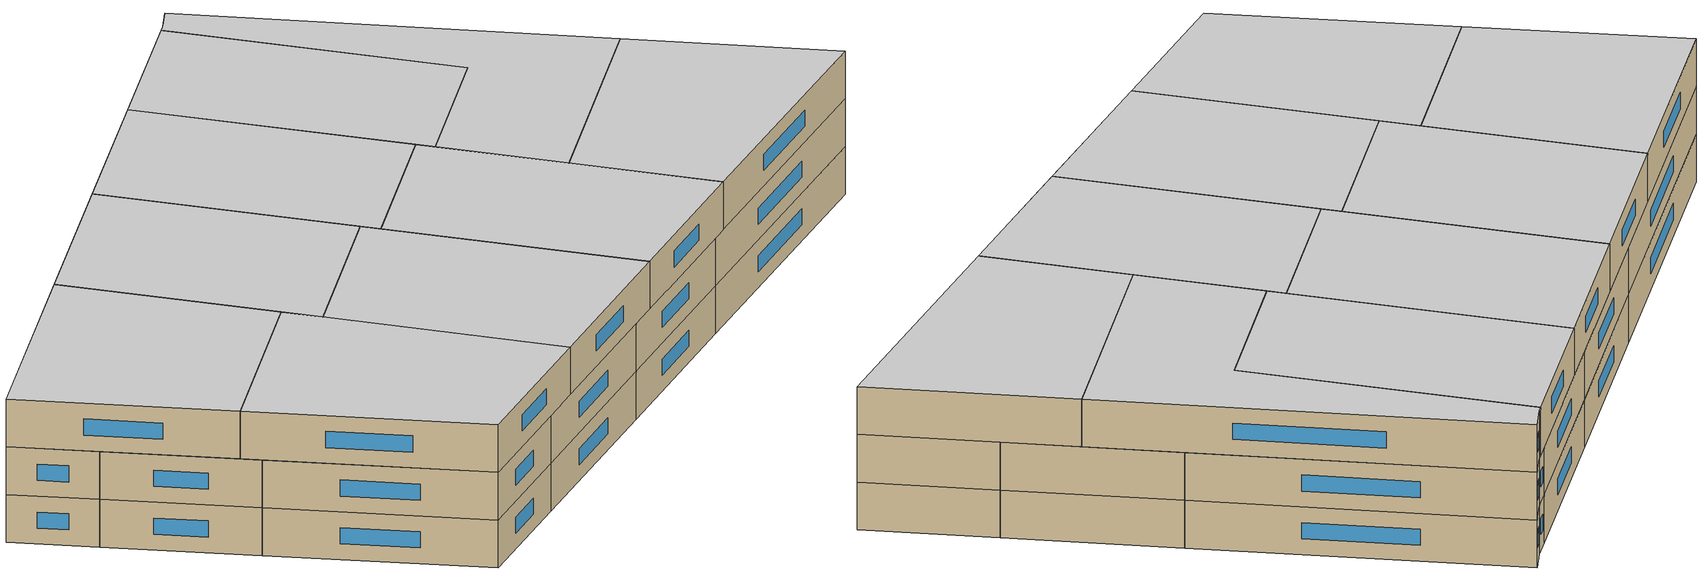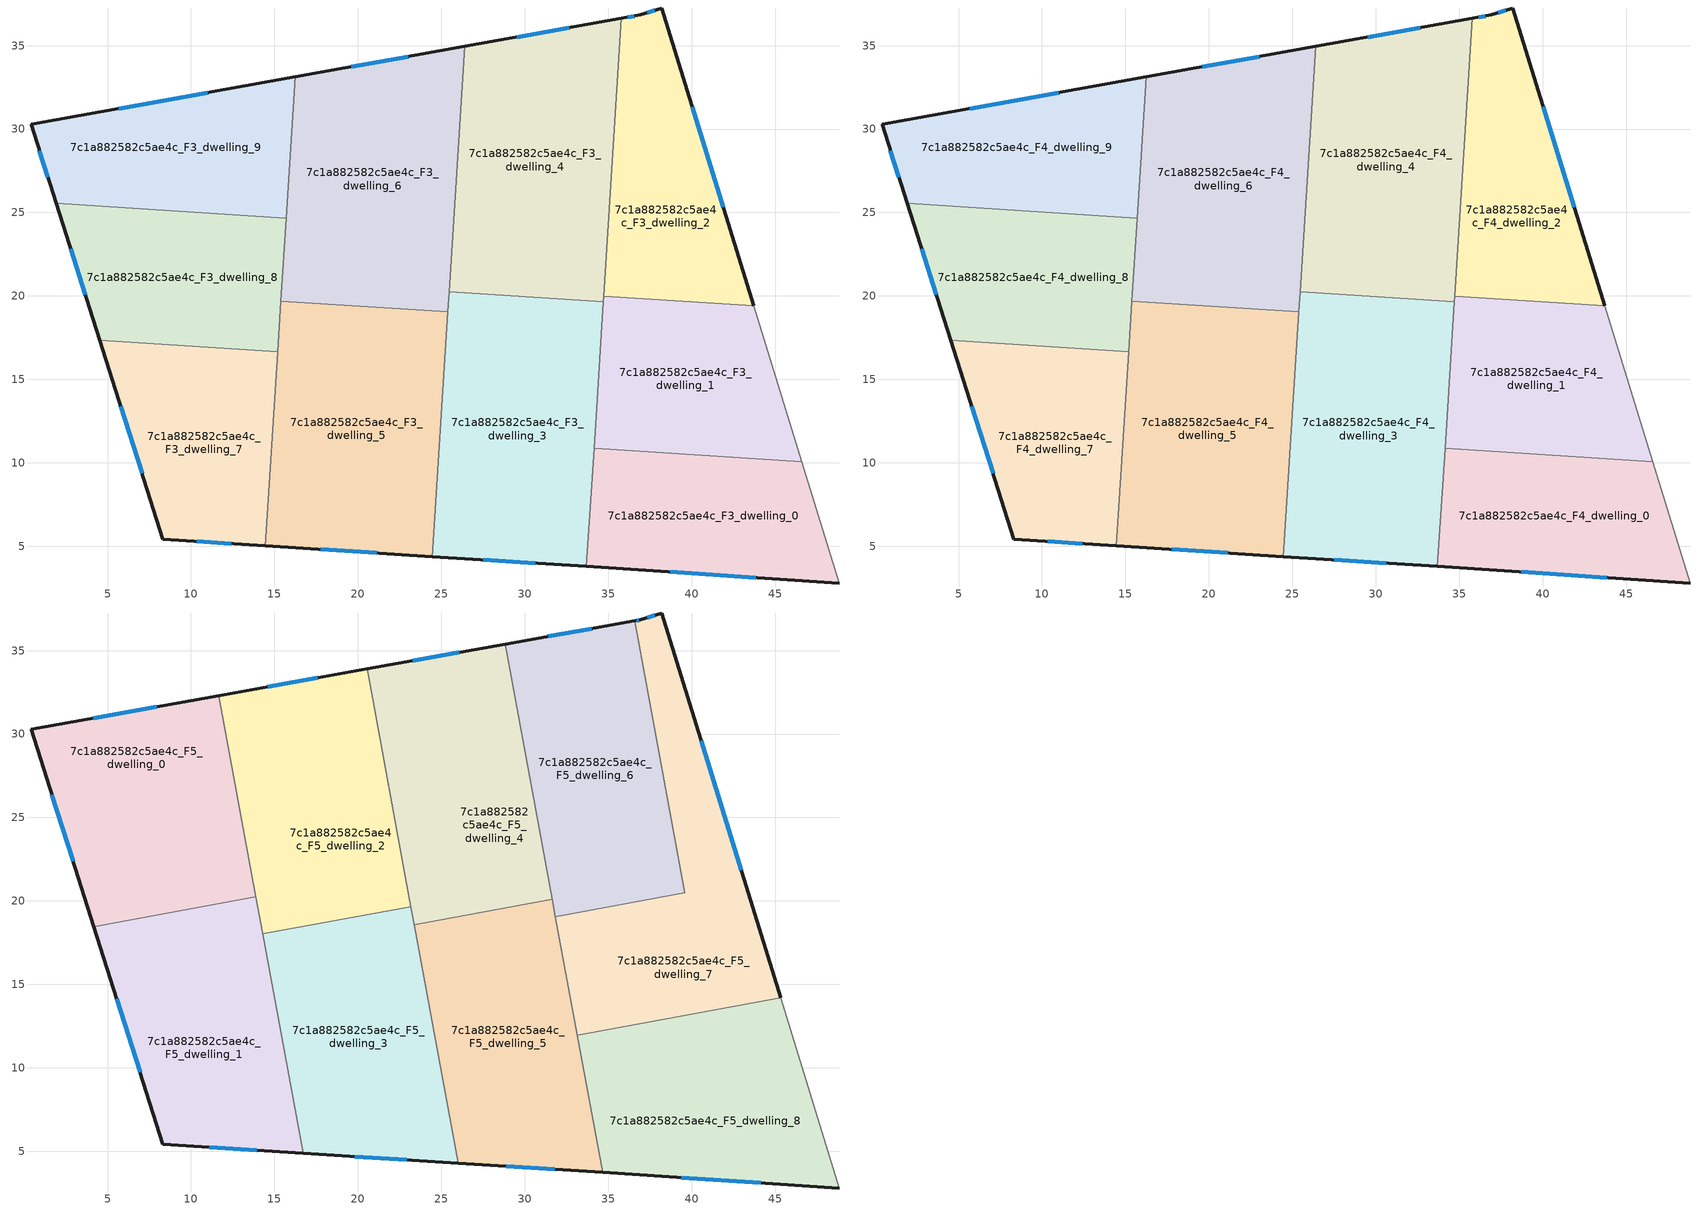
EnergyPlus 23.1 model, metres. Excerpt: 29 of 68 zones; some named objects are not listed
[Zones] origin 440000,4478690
7c1a882582c5ae4c_F3_dwelling_0
 floor to 7c1a882582c5ae4c_F2_dwelling_0 (EU_floor_Construction): 46.6,10.07 48.85,2.8 33.7,3.79 34.15,10.86 z9
 wall outside (EU_wall_Construction): 33.7,3.79 48.85,2.8 z9:12
 wall to 7c1a882582c5ae4c_F3_dwelling_1 (EU_wall_Construction): 46.6,10.07 34.15,10.86 z9:12
 wall adiabatic (EU_wall_Construction): 48.85,2.8 46.6,10.07 z9:12
 wall to 7c1a882582c5ae4c_F3_dwelling_3 (EU_wall_Construction): 34.15,10.86 33.7,3.79 z9:12
 window (EU_Window_Construction): 38.72,3.46 43.83,3.13 z9.99:11.01
7c1a882582c5ae4c_F3_dwelling_1
 floor to 7c1a882582c5ae4c_F2_dwelling_1 (EU_floor_Construction): 43.71,19.41 46.6,10.07 34.15,10.86 34.73,19.98 z9
 wall to 7c1a882582c5ae4c_F3_dwelling_2 (EU_wall_Construction): 43.71,19.41 34.73,19.98 z9:12
 wall adiabatic (EU_wall_Construction): 46.6,10.07 43.71,19.41 z9:12
 wall to 7c1a882582c5ae4c_F3_dwelling_4 (EU_wall_Construction): 34.73,19.98 34.71,19.65 z9:12
 wall to 7c1a882582c5ae4c_F3_dwelling_3 (EU_wall_Construction): 34.71,19.65 34.15,10.86 z9:12
7c1a882582c5ae4c_F3_dwelling_2
 floor to 7c1a882582c5ae4c_F2_dwelling_2 (EU_floor_Construction): 38.2,37.25 43.71,19.41 34.73,19.98 35.79,36.64 36.93,36.84 z9
 wall outside (EU_wall_Construction): 43.71,19.41 38.2,37.25 36.93,36.84 35.79,36.64 z9:12
 wall to 7c1a882582c5ae4c_F3_dwelling_4 (EU_wall_Construction): 35.79,36.64 34.73,19.98 z9:12
 window (EU_Window_Construction): 41.88,25.32 40.03,31.34 / 36.55,36.77 36.17,36.7 / 37.78,37.12 37.35,36.98 z9.99:11.01
7c1a882582c5ae4c_F3_dwelling_3
 floor to 7c1a882582c5ae4c_F2_dwelling_3 (EU_floor_Construction): 34.71,19.65 33.7,3.79 24.45,4.39 25.46,20.24 z9
 wall outside (EU_wall_Construction): 24.45,4.39 33.7,3.79 z9:12
 wall to 7c1a882582c5ae4c_F3_dwelling_4 (EU_wall_Construction): 34.71,19.65 25.46,20.24 z9:12
 wall to 7c1a882582c5ae4c_F3_dwelling_5 (EU_wall_Construction): 25.39,19.05 24.45,4.39 z9:12
 wall to 7c1a882582c5ae4c_F3_dwelling_6 (EU_wall_Construction): 25.46,20.24 25.39,19.05 z9:12
 window (EU_Window_Construction): 27.52,4.19 30.63,3.99 z9.99:11.01
7c1a882582c5ae4c_F3_dwelling_4
 floor to 7c1a882582c5ae4c_F2_dwelling_4 (EU_floor_Construction): 35.79,36.64 34.71,19.65 25.46,20.24 26.4,34.95 z9
 wall outside (EU_wall_Construction): 35.79,36.64 26.4,34.95 z9:12
 wall to 7c1a882582c5ae4c_F3_dwelling_6 (EU_wall_Construction): 26.4,34.95 25.46,20.24 z9:12
 window (EU_Window_Construction): 32.68,36.08 29.51,35.51 z9.99:11.01
7c1a882582c5ae4c_F3_dwelling_5
 floor to 7c1a882582c5ae4c_F2_dwelling_5 (EU_floor_Construction): 25.39,19.05 24.45,4.39 14.45,5.03 15.39,19.69 z9
 wall outside (EU_wall_Construction): 14.45,5.03 24.45,4.39 z9:12
 wall to 7c1a882582c5ae4c_F3_dwelling_6 (EU_wall_Construction): 25.39,19.05 15.39,19.69 z9:12
 wall to 7c1a882582c5ae4c_F3_dwelling_7 (EU_wall_Construction): 15.2,16.67 14.45,5.03 z9:12
 wall to 7c1a882582c5ae4c_F3_dwelling_8 (EU_wall_Construction): 15.39,19.69 15.2,16.67 z9:12
 window (EU_Window_Construction): 17.77,4.82 21.14,4.6 z9.99:11.01
7c1a882582c5ae4c_F3_dwelling_6
 floor to 7c1a882582c5ae4c_F2_dwelling_6 (EU_floor_Construction): 26.4,34.95 25.39,19.05 15.39,19.69 16.25,33.13 z9
 wall outside (EU_wall_Construction): 26.4,34.95 16.25,33.13 z9:12
 wall to 7c1a882582c5ae4c_F3_dwelling_9 (EU_wall_Construction): 16.25,33.13 15.71,24.67 z9:12
 wall to 7c1a882582c5ae4c_F3_dwelling_8 (EU_wall_Construction): 15.71,24.67 15.39,19.69 z9:12
 window (EU_Window_Construction): 23.03,34.35 19.61,33.73 z9.99:11.01
7c1a882582c5ae4c_F3_dwelling_7
 floor to 7c1a882582c5ae4c_F2_dwelling_7 (EU_floor_Construction): 15.2,16.67 14.45,5.03 8.32,5.42 4.53,17.35 z9
 wall outside (EU_wall_Construction): 4.53,17.35 8.32,5.42 14.45,5.03 z9:12
 wall to 7c1a882582c5ae4c_F3_dwelling_8 (EU_wall_Construction): 15.2,16.67 4.53,17.35 z9:12
 window (EU_Window_Construction): 10.35,5.29 12.42,5.16 / 5.79,13.4 7.07,9.38 z9.99:11.01
7c1a882582c5ae4c_F3_dwelling_8
 floor to 7c1a882582c5ae4c_F2_dwelling_8 (EU_floor_Construction): 15.71,24.67 15.2,16.67 4.53,17.35 1.93,25.54 z9
 wall outside (EU_wall_Construction): 1.93,25.54 4.53,17.35 z9:12
 wall to 7c1a882582c5ae4c_F3_dwelling_9 (EU_wall_Construction): 15.71,24.67 1.93,25.54 z9:12
 window (EU_Window_Construction): 2.79,22.83 3.67,20.07 z9.99:11.01
7c1a882582c5ae4c_F3_dwelling_9
 floor to 7c1a882582c5ae4c_F2_dwelling_9 (EU_floor_Construction): 16.25,33.13 15.71,24.67 1.93,25.54 0.42,30.29 z9
 wall outside (EU_wall_Construction): 16.25,33.13 0.42,30.29 1.93,25.54 z9:12
 window (EU_Window_Construction): 0.92,28.71 1.43,27.12 / 11,32.18 5.67,31.23 z9.99:11.01
7c1a882582c5ae4c_F4_dwelling_0
 floor to 7c1a882582c5ae4c_F3_dwelling_0 (EU_floor_Construction): 46.6,10.07 48.85,2.8 33.7,3.79 34.15,10.86 z12
 wall outside (EU_wall_Construction): 33.7,3.79 48.85,2.8 z12:15
 wall to 7c1a882582c5ae4c_F4_dwelling_1 (EU_wall_Construction): 46.6,10.07 34.15,10.86 z12:15
 wall adiabatic (EU_wall_Construction): 48.85,2.8 46.6,10.07 z12:15
 wall to 7c1a882582c5ae4c_F4_dwelling_3 (EU_wall_Construction): 34.15,10.86 33.7,3.79 z12:15
 window (EU_Window_Construction): 38.72,3.46 43.83,3.13 z12.99:14.01
7c1a882582c5ae4c_F4_dwelling_1
 floor to 7c1a882582c5ae4c_F3_dwelling_1 (EU_floor_Construction): 43.71,19.41 46.6,10.07 34.15,10.86 34.73,19.98 z12
 wall to 7c1a882582c5ae4c_F4_dwelling_2 (EU_wall_Construction): 43.71,19.41 34.73,19.98 z12:15
 wall adiabatic (EU_wall_Construction): 46.6,10.07 43.71,19.41 z12:15
 wall to 7c1a882582c5ae4c_F4_dwelling_4 (EU_wall_Construction): 34.73,19.98 34.71,19.65 z12:15
 wall to 7c1a882582c5ae4c_F4_dwelling_3 (EU_wall_Construction): 34.71,19.65 34.15,10.86 z12:15
 ceiling adiabatic (EU_roof_Construction): 36.3,19.88 34.73,19.98 34.71,19.59 z15
7c1a882582c5ae4c_F4_dwelling_2
 floor to 7c1a882582c5ae4c_F3_dwelling_2 (EU_floor_Construction): 38.2,37.25 43.71,19.41 34.73,19.98 35.79,36.64 36.93,36.84 z12
 wall outside (EU_wall_Construction): 43.71,19.41 38.2,37.25 36.93,36.84 35.79,36.64 z12:15
 wall to 7c1a882582c5ae4c_F4_dwelling_4 (EU_wall_Construction): 35.79,36.64 34.73,19.98 z12:15
 window (EU_Window_Construction): 41.88,25.32 40.03,31.34 / 36.55,36.77 36.17,36.7 / 37.78,37.12 37.35,36.98 z12.99:14.01
 ceiling adiabatic (EU_roof_Construction): 39.59,20.49 36.59,36.78 35.79,36.64 34.73,19.98 36.3,19.88 z15
7c1a882582c5ae4c_F4_dwelling_3
 floor to 7c1a882582c5ae4c_F3_dwelling_3 (EU_floor_Construction): 34.71,19.65 33.7,3.79 24.45,4.39 25.46,20.24 z12
 wall outside (EU_wall_Construction): 24.45,4.39 33.7,3.79 z12:15
 wall to 7c1a882582c5ae4c_F4_dwelling_4 (EU_wall_Construction): 34.71,19.65 25.46,20.24 z12:15
 wall to 7c1a882582c5ae4c_F4_dwelling_5 (EU_wall_Construction): 25.39,19.05 24.45,4.39 z12:15
 wall to 7c1a882582c5ae4c_F4_dwelling_6 (EU_wall_Construction): 25.46,20.24 25.39,19.05 z12:15
 window (EU_Window_Construction): 27.52,4.19 30.63,3.99 z12.99:14.01
 ceiling adiabatic (EU_roof_Construction): 33.7,3.79 26.02,4.29 24.85,10.62 25.46,20.24 24.45,4.39 z15
7c1a882582c5ae4c_F4_dwelling_4
 floor to 7c1a882582c5ae4c_F3_dwelling_4 (EU_floor_Construction): 35.79,36.64 34.71,19.65 25.46,20.24 26.4,34.95 z12
 wall outside (EU_wall_Construction): 35.79,36.64 26.4,34.95 z12:15
 wall to 7c1a882582c5ae4c_F4_dwelling_6 (EU_wall_Construction): 26.4,34.95 25.46,20.24 z12:15
 window (EU_Window_Construction): 32.68,36.08 29.51,35.51 z12.99:14.01
 ceiling adiabatic (EU_roof_Construction): 34.71,19.65 35.79,36.64 26.4,34.95 28.82,35.38 31.69,19.84 z15
7c1a882582c5ae4c_F4_dwelling_5
 floor to 7c1a882582c5ae4c_F3_dwelling_5 (EU_floor_Construction): 25.39,19.05 24.45,4.39 14.45,5.03 15.39,19.69 z12
 wall outside (EU_wall_Construction): 14.45,5.03 24.45,4.39 z12:15
 wall to 7c1a882582c5ae4c_F4_dwelling_6 (EU_wall_Construction): 25.39,19.05 15.39,19.69 z12:15
 wall to 7c1a882582c5ae4c_F4_dwelling_7 (EU_wall_Construction): 15.2,16.67 14.45,5.03 z12:15
 wall to 7c1a882582c5ae4c_F4_dwelling_8 (EU_wall_Construction): 15.39,19.69 15.2,16.67 z12:15
 window (EU_Window_Construction): 17.77,4.82 21.14,4.6 z12.99:14.01
 ceiling adiabatic (EU_roof_Construction): 21.3,19.31 15.39,19.69 15.29,18.21 z15
7c1a882582c5ae4c_F4_dwelling_6
 floor to 7c1a882582c5ae4c_F3_dwelling_6 (EU_floor_Construction): 26.4,34.95 25.39,19.05 15.39,19.69 16.25,33.13 z12
 wall outside (EU_wall_Construction): 26.4,34.95 16.25,33.13 z12:15
 wall to 7c1a882582c5ae4c_F4_dwelling_9 (EU_wall_Construction): 16.25,33.13 15.71,24.67 z12:15
 wall to 7c1a882582c5ae4c_F4_dwelling_8 (EU_wall_Construction): 15.71,24.67 15.39,19.69 z12:15
 window (EU_Window_Construction): 23.03,34.35 19.61,33.73 z12.99:14.01
 ceiling adiabatic (EU_roof_Construction): 23.27,19.19 20.55,33.9 23.18,19.66 21.3,19.31 15.39,19.69 z15
7c1a882582c5ae4c_F4_dwelling_7
 floor to 7c1a882582c5ae4c_F3_dwelling_7 (EU_floor_Construction): 15.2,16.67 14.45,5.03 8.32,5.42 4.53,17.35 z12
 wall outside (EU_wall_Construction): 4.53,17.35 8.32,5.42 14.45,5.03 z12:15
 wall to 7c1a882582c5ae4c_F4_dwelling_8 (EU_wall_Construction): 15.2,16.67 4.53,17.35 z12:15
 window (EU_Window_Construction): 10.35,5.29 12.42,5.16 / 5.79,13.4 7.07,9.38 z12.99:14.01
 ceiling adiabatic (EU_roof_Construction): 15.03,14.09 15.2,16.67 14.55,16.71 z15
7c1a882582c5ae4c_F4_dwelling_8
 floor to 7c1a882582c5ae4c_F3_dwelling_8 (EU_floor_Construction): 15.71,24.67 15.2,16.67 4.53,17.35 1.93,25.54 z12
 wall outside (EU_wall_Construction): 1.93,25.54 4.53,17.35 z12:15
 wall to 7c1a882582c5ae4c_F4_dwelling_9 (EU_wall_Construction): 15.71,24.67 1.93,25.54 z12:15
 window (EU_Window_Construction): 2.79,22.83 3.67,20.07 z12.99:14.01
 ceiling adiabatic (EU_roof_Construction): 15.2,16.67 15.71,24.67 1.93,25.54 4.53,17.35 4.18,18.46 13.9,20.25 14.55,16.71 z15
7c1a882582c5ae4c_F4_dwelling_9
 floor to 7c1a882582c5ae4c_F3_dwelling_9 (EU_floor_Construction): 16.25,33.13 15.71,24.67 1.93,25.54 0.42,30.29 z12
 wall outside (EU_wall_Construction): 16.25,33.13 0.42,30.29 1.93,25.54 z12:15
 window (EU_Window_Construction): 0.92,28.71 1.43,27.12 / 11,32.18 5.67,31.23 z12.99:14.01
 ceiling adiabatic (EU_roof_Construction): 15.71,24.67 16.25,33.13 11.67,32.3 13.05,24.84 z15
7c1a882582c5ae4c_F5_dwelling_0
 floor to 7c1a882582c5ae4c_F4_dwelling_9 (EU_floor_Construction): 11.67,32.3 13.05,24.84 1.93,25.54 0.42,30.29 z15
 floor adiabatic (EU_floor_Construction): 13.05,24.84 13.9,20.25 4.18,18.46 1.93,25.54 z15
 wall outside (EU_wall_Construction): 11.67,32.3 0.42,30.29 4.18,18.46 z15:18
 wall to 7c1a882582c5ae4c_F5_dwelling_1 (EU_wall_Construction): 4.18,18.46 13.9,20.25 z15:18
 wall to 7c1a882582c5ae4c_F5_dwelling_2 (EU_wall_Construction): 13.9,20.25 11.67,32.3 z15:18
 window (EU_Window_Construction): 1.67,26.36 2.94,22.38 / 7.94,31.64 4.15,30.95 z15.99:17.01
 ceiling to 7c1a882582c5ae4c_F6_dwelling_0 (EU_floor_Construction): 13.9,20.25 11.67,32.3 0.42,30.29 4.18,18.46 z18
7c1a882582c5ae4c_F5_dwelling_1
 floor to 7c1a882582c5ae4c_F4_dwelling_7 (EU_floor_Construction): 14.55,16.71 15.03,14.09 14.45,5.03 8.32,5.42 4.53,17.35 z15
 floor to 7c1a882582c5ae4c_F4_dwelling_5 (EU_floor_Construction): 15.03,14.09 16.73,4.88 14.45,5.03 z15
 floor to 7c1a882582c5ae4c_F4_dwelling_8 (EU_floor_Construction): 13.9,20.25 14.55,16.71 4.53,17.35 4.18,18.46 z15
 wall outside (EU_wall_Construction): 4.18,18.46 8.32,5.42 16.73,4.88 z15:18
 wall to 7c1a882582c5ae4c_F5_dwelling_3 (EU_wall_Construction): 16.73,4.88 14.31,18.03 z15:18
 wall to 7c1a882582c5ae4c_F5_dwelling_2 (EU_wall_Construction): 14.3,18.03 13.89,20.25 z15:18
 window (EU_Window_Construction): 5.55,14.14 6.95,9.74 / 11.11,5.24 13.94,5.06 z15.99:17.01
 ceiling to 7c1a882582c5ae4c_F6_dwelling_1 (EU_floor_Construction): 16.73,4.88 13.9,20.25 4.18,18.46 8.32,5.42 z18
7c1a882582c5ae4c_F5_dwelling_2
 floor to 7c1a882582c5ae4c_F4_dwelling_6 (EU_floor_Construction): 20.55,33.9 23.18,19.66 21.3,19.31 15.39,19.69 16.25,33.13 z15
 floor adiabatic (EU_floor_Construction): 20.55,33.9 16.25,33.13 15.39,19.69 21.3,19.31 14.3,18.03 11.67,32.3 z15
 wall outside (EU_wall_Construction): 20.55,33.9 11.67,32.3 z15:18
 wall to 7c1a882582c5ae4c_F5_dwelling_3 (EU_wall_Construction): 14.3,18.03 23.18,19.66 z15:18
 wall to 7c1a882582c5ae4c_F5_dwelling_4 (EU_wall_Construction): 23.18,19.66 20.55,33.9 z15:18
 window (EU_Window_Construction): 17.61,33.37 14.62,32.83 z15.99:17.01
 ceiling to 7c1a882582c5ae4c_F6_dwelling_2 (EU_floor_Construction): 23.18,19.66 20.55,33.9 11.67,32.3 14.3,18.03 z18
7c1a882582c5ae4c_F5_dwelling_3
 floor to 7c1a882582c5ae4c_F4_dwelling_5 (EU_floor_Construction): 23.27,19.19 24.85,10.62 24.45,4.39 16.73,4.88 15.03,14.09 15.29,18.21 21.3,19.31 z15
 floor adiabatic (EU_floor_Construction): 23.18,19.66 23.27,19.19 21.3,19.31 15.29,18.21 15.03,14.09 16.73,4.88 14.3,18.03 z15; 24.85,10.62 26.02,4.29 24.45,4.39 z15
 wall outside (EU_wall_Construction): 16.73,4.88 26.02,4.29 z15:18
 wall to 7c1a882582c5ae4c_F5_dwelling_5 (EU_wall_Construction): 26.02,4.29 23.38,18.56 z15:18
 wall to 7c1a882582c5ae4c_F5_dwelling_4 (EU_wall_Construction): 23.38,18.56 23.18,19.66 z15:18
 window (EU_Window_Construction): 19.81,4.69 22.94,4.48 z15.99:17.01
 ceiling to 7c1a882582c5ae4c_F6_dwelling_3 (EU_floor_Construction): 26.02,4.29 23.18,19.66 14.3,18.03 16.73,4.88 z18
7c1a882582c5ae4c_F5_dwelling_4
 floor to 7c1a882582c5ae4c_F4_dwelling_4 (EU_floor_Construction): 28.82,35.38 31.64,20.09 30.66,19.91 25.46,20.24 26.4,34.95 z15
 floor to 7c1a882582c5ae4c_F4_dwelling_6 (EU_floor_Construction): 26.4,34.95 25.39,19.05 23.27,19.19 20.55,33.9 z15
 floor to 7c1a882582c5ae4c_F4_dwelling_5 (EU_floor_Construction): 25.39,19.05 25.38,18.93 23.38,18.56 23.27,19.19 z15
 floor to 7c1a882582c5ae4c_F4_dwelling_3 (EU_floor_Construction): 30.66,19.91 25.38,18.93 25.46,20.24 z15
 wall outside (EU_wall_Construction): 28.82,35.38 20.55,33.9 z15:18
 wall to 7c1a882582c5ae4c_F5_dwelling_5 (EU_wall_Construction): 23.38,18.56 31.64,20.09 z15:18
 wall to 7c1a882582c5ae4c_F5_dwelling_6 (EU_wall_Construction): 31.64,20.09 28.82,35.38 z15:18
 window (EU_Window_Construction): 26.08,34.89 23.29,34.39 z15.99:17.01
 ceiling to 7c1a882582c5ae4c_F6_dwelling_4 (EU_floor_Construction): 31.64,20.09 28.82,35.38 20.55,33.9 23.38,18.56 z18
7c1a882582c5ae4c_F5_dwelling_5
 floor to 7c1a882582c5ae4c_F4_dwelling_3 (EU_floor_Construction): 31.69,19.84 33.94,7.62 33.7,3.79 26.02,4.29 24.85,10.62 25.38,18.93 30.66,19.91 z15
 floor to 7c1a882582c5ae4c_F4_dwelling_0 (EU_floor_Construction): 33.94,7.62 34.66,3.73 33.7,3.79 z15
 floor to 7c1a882582c5ae4c_F4_dwelling_5 (EU_floor_Construction): 25.38,18.93 24.85,10.62 23.38,18.56 z15
 floor to 7c1a882582c5ae4c_F4_dwelling_4 (EU_floor_Construction): 31.64,20.09 31.69,19.84 30.66,19.91 z15
 wall outside (EU_wall_Construction): 26.02,4.29 34.66,3.73 z15:18
 wall to 7c1a882582c5ae4c_F5_dwelling_8 (EU_wall_Construction): 34.66,3.73 33.15,11.94 z15:18
 wall to 7c1a882582c5ae4c_F5_dwelling_7 (EU_wall_Construction): 33.15,11.94 31.83,19.06 z15:18
 wall to 7c1a882582c5ae4c_F5_dwelling_6 (EU_wall_Construction): 31.83,19.06 31.64,20.09 z15:18
 window (EU_Window_Construction): 28.88,4.1 31.8,3.92 z15.99:17.01
 ceiling to 7c1a882582c5ae4c_F6_dwelling_5 (EU_floor_Construction): 34.66,3.73 31.64,20.09 23.38,18.56 26.02,4.29 z18
7c1a882582c5ae4c_F5_dwelling_6
 floor to 7c1a882582c5ae4c_F4_dwelling_3 (EU_floor_Construction): 34.71,19.65 34.71,19.59 31.83,19.06 31.69,19.84 z15
 floor adiabatic (EU_floor_Construction): 36.59,36.78 39.59,20.49 32.69,19.22 34.71,19.59 34.71,19.65 31.69,19.84 31.83,19.06 28.82,35.38 z15
 wall outside (EU_wall_Construction): 36.59,36.78 28.82,35.38 z15:18
 wall to 7c1a882582c5ae4c_F5_dwelling_7 (EU_wall_Construction): 31.83,19.06 39.59,20.49 36.59,36.78 z15:18
 window (EU_Window_Construction): 34.01,36.32 31.4,35.85 z15.99:17.01
 ceiling to 7c1a882582c5ae4c_F6_dwelling_6 (EU_floor_Construction): 39.59,20.49 36.59,36.78 28.82,35.38 31.83,19.06 z18
7c1a882582c5ae4c_F5_dwelling_7
 floor to 7c1a882582c5ae4c_F4_dwelling_1 (EU_floor_Construction): 43.71,19.41 45.33,14.19 34.23,12.14 34.71,19.59 36.3,19.88 z15
 floor to 7c1a882582c5ae4c_F4_dwelling_2 (EU_floor_Construction): 38.2,37.25 43.71,19.41 36.3,19.88 39.59,20.49 36.59,36.78 36.93,36.84 z15
 floor to 7c1a882582c5ae4c_F4_dwelling_3 (EU_floor_Construction): 34.71,19.59 34.23,12.14 33.15,11.94 31.83,19.06 z15
 wall outside (EU_wall_Construction): 45.33,14.19 38.2,37.25 36.93,36.84 36.59,36.78 z15:18
 wall to 7c1a882582c5ae4c_F5_dwelling_8 (EU_wall_Construction): 33.15,11.94 45.33,14.19 z15:18
 window (EU_Window_Construction): 36.82,36.82 36.7,36.8 / 37.78,37.12 37.35,36.98 / 42.96,21.83 40.56,29.61 z15.99:17.01
 ceiling to 7c1a882582c5ae4c_F6_dwelling_7 (EU_floor_Construction): 45.33,14.19 38.2,37.25 36.93,36.84 36.59,36.78 39.59,20.49 31.83,19.06 33.15,11.94 z18
7c1a882582c5ae4c_F5_dwelling_8
 floor to 7c1a882582c5ae4c_F4_dwelling_0 (EU_floor_Construction): 46.6,10.07 48.85,2.8 34.66,3.73 33.94,7.62 34.15,10.86 z15
 floor to 7c1a882582c5ae4c_F4_dwelling_1 (EU_floor_Construction): 45.33,14.19 46.6,10.07 34.15,10.86 34.23,12.14 z15
 floor to 7c1a882582c5ae4c_F4_dwelling_3 (EU_floor_Construction): 34.23,12.14 33.94,7.62 33.15,11.94 z15
 wall outside (EU_wall_Construction): 34.66,3.73 48.85,2.8 z15:18
 wall adiabatic (EU_wall_Construction): 48.85,2.8 45.33,14.19 z15:18
 window (EU_Window_Construction): 39.36,3.42 44.15,3.11 z15.99:17.01
 ceiling to 7c1a882582c5ae4c_F6_dwelling_8 (EU_floor_Construction): 48.85,2.8 45.33,14.19 33.15,11.94 34.66,3.73 z18
[Building]
EU S2 Campaign: North Axis=0; Terrain=City; Solar Distribution=FullExterior
[Site:Location]
Madrid: Latitude=40.5; Longitude=-3.5; Time Zone=1; Elevation=609
[SizingPeriod:WeatherFileDays]
AnnualSizingPeriod: Begin Month=1; Begin Day of Month=1; End Month=12; End Day of Month=31; Day of Week for Start Day=Monday; Use Weather File Daylight Saving Period=No; Use Weather File Rain and Snow Indicators=No
[MATERIAL]
EU_InternalMass_Material: Roughness=MediumRough; Thickness=0.1; Conductivity=1; Density=1800; Specific Heat=900; Thermal Absorptance=0.9; Solar Absorptance=0.7; Visible Absorptance=0.7
[MATERIAL:NOMASS] Roughness=MediumRough; Thermal Absorptance=0.9; Solar Absorptance=0.7; Visible Absorptance=0.7
Name | Thermal Resistance
EU_wall_NoMass | 0.609216
EU_roof_NoMass | 0.513268
EU_floor_NoMass | 0.568163
[WINDOWMATERIAL:SIMPLEGLAZINGSYSTEM]
EU_Window_SimpleGlazing: UFactor=5.50606; Solar Heat Gain Coefficient=0.85; Visible Transmittance=0.85
[CONSTRUCTION]
EU_wall_Construction: EU_wall_NoMass
EU_roof_Construction: EU_roof_NoMass
EU_floor_Construction: EU_floor_NoMass
EU_InternalMass_Construction: EU_InternalMass_Material
EU_Window_Construction: EU_Window_SimpleGlazing
[ZONE] Type=1; Multiplier=1; Ceiling Height=autocalculate; Floor Area=autocalculate; Part of Total Floor Area=Yes
Name | Volume
7c1a882582c5ae4c_F3_dwelling_0; 7c1a882582c5ae4c_F4_dwelling_0 | 294.419
7c1a882582c5ae4c_F5_dwelling_0 | 392.575
7c1a882582c5ae4c_F3_dwelling_1; 7c1a882582c5ae4c_F4_dwelling_1 | 294.405
7c1a882582c5ae4c_F5_dwelling_1 | 392.546
7c1a882582c5ae4c_F3_dwelling_2; 7c1a882582c5ae4c_F4_dwelling_2 | 294.428
7c1a882582c5ae4c_F5_dwelling_2 | 392.525
7c1a882582c5ae4c_F3_dwelling_3; 7c1a882582c5ae4c_F4_dwelling_3 | 441.625
7c1a882582c5ae4c_F5_dwelling_3 | 392.531
7c1a882582c5ae4c_F3_dwelling_4; 7c1a882582c5ae4c_F4_dwelling_4 | 441.617
7c1a882582c5ae4c_F5_dwelling_4 | 392.548
7c1a882582c5ae4c_F3_dwelling_5; 7c1a882582c5ae4c_F4_dwelling_5 | 441.592
7c1a882582c5ae4c_F5_dwelling_5 | 392.549
7c1a882582c5ae4c_F3_dwelling_6; 7c1a882582c5ae4c_F4_dwelling_6 | 441.586
7c1a882582c5ae4c_F5_dwelling_6 | 392.572
7c1a882582c5ae4c_F3_dwelling_7; 7c1a882582c5ae4c_F4_dwelling_7 | 294.403
7c1a882582c5ae4c_F5_dwelling_7 | 392.547
7c1a882582c5ae4c_F3_dwelling_8; 7c1a882582c5ae4c_F4_dwelling_8 | 294.379
7c1a882582c5ae4c_F5_dwelling_8 | 392.528
7c1a882582c5ae4c_F3_dwelling_9; 7c1a882582c5ae4c_F4_dwelling_9 | 294.42
[INTERNALMASS] Construction=EU_InternalMass_Construction
Name | Zone or ZoneList | Surface Area
7c1a882582c5ae4c_F3_dwelling_0_EU_InternalMass | 7c1a882582c5ae4c_F3_dwelling_0 | 98.1397
7c1a882582c5ae4c_F3_dwelling_1_EU_InternalMass | 7c1a882582c5ae4c_F3_dwelling_1 | 98.1347
7c1a882582c5ae4c_F3_dwelling_2_EU_InternalMass | 7c1a882582c5ae4c_F3_dwelling_2 | 98.1428
7c1a882582c5ae4c_F3_dwelling_3_EU_InternalMass | 7c1a882582c5ae4c_F3_dwelling_3 | 147.209
7c1a882582c5ae4c_F3_dwelling_4_EU_InternalMass | 7c1a882582c5ae4c_F3_dwelling_4 | 147.205
7c1a882582c5ae4c_F3_dwelling_5_EU_InternalMass | 7c1a882582c5ae4c_F3_dwelling_5 | 147.197
7c1a882582c5ae4c_F3_dwelling_6_EU_InternalMass | 7c1a882582c5ae4c_F3_dwelling_6 | 147.195
7c1a882582c5ae4c_F3_dwelling_7_EU_InternalMass | 7c1a882582c5ae4c_F3_dwelling_7 | 98.1346
7c1a882582c5ae4c_F3_dwelling_8_EU_InternalMass | 7c1a882582c5ae4c_F3_dwelling_8 | 98.1261
7c1a882582c5ae4c_F3_dwelling_9_EU_InternalMass | 7c1a882582c5ae4c_F3_dwelling_9 | 98.1401
7c1a882582c5ae4c_F4_dwelling_0_EU_InternalMass | 7c1a882582c5ae4c_F4_dwelling_0 | 98.1397
7c1a882582c5ae4c_F4_dwelling_1_EU_InternalMass | 7c1a882582c5ae4c_F4_dwelling_1 | 98.1347
7c1a882582c5ae4c_F4_dwelling_2_EU_InternalMass | 7c1a882582c5ae4c_F4_dwelling_2 | 98.1428
7c1a882582c5ae4c_F4_dwelling_3_EU_InternalMass | 7c1a882582c5ae4c_F4_dwelling_3 | 147.209
7c1a882582c5ae4c_F4_dwelling_4_EU_InternalMass | 7c1a882582c5ae4c_F4_dwelling_4 | 147.205
7c1a882582c5ae4c_F4_dwelling_5_EU_InternalMass | 7c1a882582c5ae4c_F4_dwelling_5 | 147.197
7c1a882582c5ae4c_F4_dwelling_6_EU_InternalMass | 7c1a882582c5ae4c_F4_dwelling_6 | 147.195
7c1a882582c5ae4c_F4_dwelling_7_EU_InternalMass | 7c1a882582c5ae4c_F4_dwelling_7 | 98.1346
7c1a882582c5ae4c_F4_dwelling_8_EU_InternalMass | 7c1a882582c5ae4c_F4_dwelling_8 | 98.1261
7c1a882582c5ae4c_F4_dwelling_9_EU_InternalMass | 7c1a882582c5ae4c_F4_dwelling_9 | 98.1401
7c1a882582c5ae4c_F5_dwelling_0_EU_InternalMass | 7c1a882582c5ae4c_F5_dwelling_0 | 130.855
7c1a882582c5ae4c_F5_dwelling_1_EU_InternalMass | 7c1a882582c5ae4c_F5_dwelling_1 | 130.85
7c1a882582c5ae4c_F5_dwelling_2_EU_InternalMass | 7c1a882582c5ae4c_F5_dwelling_2 | 130.843
7c1a882582c5ae4c_F5_dwelling_3_EU_InternalMass | 7c1a882582c5ae4c_F5_dwelling_3 | 130.845
7c1a882582c5ae4c_F5_dwelling_4_EU_InternalMass | 7c1a882582c5ae4c_F5_dwelling_4 | 130.85
7c1a882582c5ae4c_F5_dwelling_5_EU_InternalMass | 7c1a882582c5ae4c_F5_dwelling_5 | 130.845
7c1a882582c5ae4c_F5_dwelling_6_EU_InternalMass | 7c1a882582c5ae4c_F5_dwelling_6 | 130.858
7c1a882582c5ae4c_F5_dwelling_7_EU_InternalMass | 7c1a882582c5ae4c_F5_dwelling_7 | 130.849
7c1a882582c5ae4c_F5_dwelling_8_EU_InternalMass | 7c1a882582c5ae4c_F5_dwelling_8 | 130.846
[OTHEREQUIPMENT] Fuel Type=Electricity; Design Level Calculation Method=Watts/Area; Power per Zone Floor Area=1; Fraction Latent=0; Fraction Radiant=0; Fraction Lost=0; Carbon Dioxide Generation Rate=0; EndUse Subcategory=EU_Step8_InternalGains
Name | Zone or ZoneList or Space or SpaceList | Schedule
EU_Step8_InternalGain_7c1a882582c5ae4c_F3_dwelling_0_f000 | 7c1a882582c5ae4c_F3_dwelling_0 | EU_Step8_GainSchedule_7c1a882582c5ae4c_F3_dwelling_0_f000
EU_Step8_InternalGain_7c1a882582c5ae4c_F3_dwelling_1_f000 | 7c1a882582c5ae4c_F3_dwelling_1 | EU_Step8_GainSchedule_7c1a882582c5ae4c_F3_dwelling_1_f000
EU_Step8_InternalGain_7c1a882582c5ae4c_F3_dwelling_2_f000 | 7c1a882582c5ae4c_F3_dwelling_2 | EU_Step8_GainSchedule_7c1a882582c5ae4c_F3_dwelling_2_f000
EU_Step8_InternalGain_7c1a882582c5ae4c_F3_dwelling_3_f000 | 7c1a882582c5ae4c_F3_dwelling_3 | EU_Step8_GainSchedule_7c1a882582c5ae4c_F3_dwelling_3_f000
EU_Step8_InternalGain_7c1a882582c5ae4c_F3_dwelling_4_f000 | 7c1a882582c5ae4c_F3_dwelling_4 | EU_Step8_GainSchedule_7c1a882582c5ae4c_F3_dwelling_4_f000
EU_Step8_InternalGain_7c1a882582c5ae4c_F3_dwelling_5_f000 | 7c1a882582c5ae4c_F3_dwelling_5 | EU_Step8_GainSchedule_7c1a882582c5ae4c_F3_dwelling_5_f000
EU_Step8_InternalGain_7c1a882582c5ae4c_F3_dwelling_6_f000 | 7c1a882582c5ae4c_F3_dwelling_6 | EU_Step8_GainSchedule_7c1a882582c5ae4c_F3_dwelling_6_f000
EU_Step8_InternalGain_7c1a882582c5ae4c_F3_dwelling_7_f000 | 7c1a882582c5ae4c_F3_dwelling_7 | EU_Step8_GainSchedule_7c1a882582c5ae4c_F3_dwelling_7_f000
EU_Step8_InternalGain_7c1a882582c5ae4c_F3_dwelling_8_f000 | 7c1a882582c5ae4c_F3_dwelling_8 | EU_Step8_GainSchedule_7c1a882582c5ae4c_F3_dwelling_8_f000
EU_Step8_InternalGain_7c1a882582c5ae4c_F3_dwelling_9_f000 | 7c1a882582c5ae4c_F3_dwelling_9 | EU_Step8_GainSchedule_7c1a882582c5ae4c_F3_dwelling_9_f000
EU_Step8_InternalGain_7c1a882582c5ae4c_F4_dwelling_0_f000 | 7c1a882582c5ae4c_F4_dwelling_0 | EU_Step8_GainSchedule_7c1a882582c5ae4c_F4_dwelling_0_f000
EU_Step8_InternalGain_7c1a882582c5ae4c_F4_dwelling_1_f000 | 7c1a882582c5ae4c_F4_dwelling_1 | EU_Step8_GainSchedule_7c1a882582c5ae4c_F4_dwelling_1_f000
EU_Step8_InternalGain_7c1a882582c5ae4c_F4_dwelling_2_f000 | 7c1a882582c5ae4c_F4_dwelling_2 | EU_Step8_GainSchedule_7c1a882582c5ae4c_F4_dwelling_2_f000
EU_Step8_InternalGain_7c1a882582c5ae4c_F4_dwelling_3_f000 | 7c1a882582c5ae4c_F4_dwelling_3 | EU_Step8_GainSchedule_7c1a882582c5ae4c_F4_dwelling_3_f000
EU_Step8_InternalGain_7c1a882582c5ae4c_F4_dwelling_4_f000 | 7c1a882582c5ae4c_F4_dwelling_4 | EU_Step8_GainSchedule_7c1a882582c5ae4c_F4_dwelling_4_f000
EU_Step8_InternalGain_7c1a882582c5ae4c_F4_dwelling_5_f000 | 7c1a882582c5ae4c_F4_dwelling_5 | EU_Step8_GainSchedule_7c1a882582c5ae4c_F4_dwelling_5_f000
EU_Step8_InternalGain_7c1a882582c5ae4c_F4_dwelling_6_f000 | 7c1a882582c5ae4c_F4_dwelling_6 | EU_Step8_GainSchedule_7c1a882582c5ae4c_F4_dwelling_6_f000
EU_Step8_InternalGain_7c1a882582c5ae4c_F4_dwelling_7_f000 | 7c1a882582c5ae4c_F4_dwelling_7 | EU_Step8_GainSchedule_7c1a882582c5ae4c_F4_dwelling_7_f000
EU_Step8_InternalGain_7c1a882582c5ae4c_F4_dwelling_8_f000 | 7c1a882582c5ae4c_F4_dwelling_8 | EU_Step8_GainSchedule_7c1a882582c5ae4c_F4_dwelling_8_f000
EU_Step8_InternalGain_7c1a882582c5ae4c_F4_dwelling_9_f000 | 7c1a882582c5ae4c_F4_dwelling_9 | EU_Step8_GainSchedule_7c1a882582c5ae4c_F4_dwelling_9_f000
EU_Step8_InternalGain_7c1a882582c5ae4c_F5_dwelling_0_f000 | 7c1a882582c5ae4c_F5_dwelling_0 | EU_Step8_GainSchedule_7c1a882582c5ae4c_F5_dwelling_0_f000
EU_Step8_InternalGain_7c1a882582c5ae4c_F5_dwelling_1_f000 | 7c1a882582c5ae4c_F5_dwelling_1 | EU_Step8_GainSchedule_7c1a882582c5ae4c_F5_dwelling_1_f000
EU_Step8_InternalGain_7c1a882582c5ae4c_F5_dwelling_2_f000 | 7c1a882582c5ae4c_F5_dwelling_2 | EU_Step8_GainSchedule_7c1a882582c5ae4c_F5_dwelling_2_f000
EU_Step8_InternalGain_7c1a882582c5ae4c_F5_dwelling_3_f000 | 7c1a882582c5ae4c_F5_dwelling_3 | EU_Step8_GainSchedule_7c1a882582c5ae4c_F5_dwelling_3_f000
EU_Step8_InternalGain_7c1a882582c5ae4c_F5_dwelling_4_f000 | 7c1a882582c5ae4c_F5_dwelling_4 | EU_Step8_GainSchedule_7c1a882582c5ae4c_F5_dwelling_4_f000
EU_Step8_InternalGain_7c1a882582c5ae4c_F5_dwelling_5_f000 | 7c1a882582c5ae4c_F5_dwelling_5 | EU_Step8_GainSchedule_7c1a882582c5ae4c_F5_dwelling_5_f000
EU_Step8_InternalGain_7c1a882582c5ae4c_F5_dwelling_6_f000 | 7c1a882582c5ae4c_F5_dwelling_6 | EU_Step8_GainSchedule_7c1a882582c5ae4c_F5_dwelling_6_f000
EU_Step8_InternalGain_7c1a882582c5ae4c_F5_dwelling_7_f000 | 7c1a882582c5ae4c_F5_dwelling_7 | EU_Step8_GainSchedule_7c1a882582c5ae4c_F5_dwelling_7_f000
EU_Step8_InternalGain_7c1a882582c5ae4c_F5_dwelling_8_f000 | 7c1a882582c5ae4c_F5_dwelling_8 | EU_Step8_GainSchedule_7c1a882582c5ae4c_F5_dwelling_8_f000
[ZONEVENTILATION:DESIGNFLOWRATE] Schedule=EU_AlwaysOn; Design Flow Rate Calculation Method=AirChanges/Hour; Air Changes per Hour=0.752966; Ventilation Type=Natural; Fan Pressure Rise=0; Fan Total Efficiency=1; Constant Term Coefficient=1; Temperature Term Coefficient=0; Velocity Term Coefficient=0; Velocity Squared Term Coefficient=0; Minimum Indoor Temperature=-100; Maximum Indoor Temperature=100; Delta Temperature=-100; Minimum Outdoor Temperature=-100; Maximum Outdoor Temperature=100; Maximum Wind Speed=40
Name | Zone or ZoneList or Space or SpaceList
EU_ConstantAir_7c1a882582c5ae4c_F3_dwelling_0 | 7c1a882582c5ae4c_F3_dwelling_0
EU_ConstantAir_7c1a882582c5ae4c_F3_dwelling_1 | 7c1a882582c5ae4c_F3_dwelling_1
EU_ConstantAir_7c1a882582c5ae4c_F3_dwelling_2 | 7c1a882582c5ae4c_F3_dwelling_2
EU_ConstantAir_7c1a882582c5ae4c_F3_dwelling_3 | 7c1a882582c5ae4c_F3_dwelling_3
EU_ConstantAir_7c1a882582c5ae4c_F3_dwelling_4 | 7c1a882582c5ae4c_F3_dwelling_4
EU_ConstantAir_7c1a882582c5ae4c_F3_dwelling_5 | 7c1a882582c5ae4c_F3_dwelling_5
EU_ConstantAir_7c1a882582c5ae4c_F3_dwelling_6 | 7c1a882582c5ae4c_F3_dwelling_6
EU_ConstantAir_7c1a882582c5ae4c_F3_dwelling_7 | 7c1a882582c5ae4c_F3_dwelling_7
EU_ConstantAir_7c1a882582c5ae4c_F3_dwelling_8 | 7c1a882582c5ae4c_F3_dwelling_8
EU_ConstantAir_7c1a882582c5ae4c_F3_dwelling_9 | 7c1a882582c5ae4c_F3_dwelling_9
EU_ConstantAir_7c1a882582c5ae4c_F4_dwelling_0 | 7c1a882582c5ae4c_F4_dwelling_0
EU_ConstantAir_7c1a882582c5ae4c_F4_dwelling_1 | 7c1a882582c5ae4c_F4_dwelling_1
EU_ConstantAir_7c1a882582c5ae4c_F4_dwelling_2 | 7c1a882582c5ae4c_F4_dwelling_2
EU_ConstantAir_7c1a882582c5ae4c_F4_dwelling_3 | 7c1a882582c5ae4c_F4_dwelling_3
EU_ConstantAir_7c1a882582c5ae4c_F4_dwelling_4 | 7c1a882582c5ae4c_F4_dwelling_4
EU_ConstantAir_7c1a882582c5ae4c_F4_dwelling_5 | 7c1a882582c5ae4c_F4_dwelling_5
EU_ConstantAir_7c1a882582c5ae4c_F4_dwelling_6 | 7c1a882582c5ae4c_F4_dwelling_6
EU_ConstantAir_7c1a882582c5ae4c_F4_dwelling_7 | 7c1a882582c5ae4c_F4_dwelling_7
EU_ConstantAir_7c1a882582c5ae4c_F4_dwelling_8 | 7c1a882582c5ae4c_F4_dwelling_8
EU_ConstantAir_7c1a882582c5ae4c_F4_dwelling_9 | 7c1a882582c5ae4c_F4_dwelling_9
EU_ConstantAir_7c1a882582c5ae4c_F5_dwelling_0 | 7c1a882582c5ae4c_F5_dwelling_0
EU_ConstantAir_7c1a882582c5ae4c_F5_dwelling_1 | 7c1a882582c5ae4c_F5_dwelling_1
EU_ConstantAir_7c1a882582c5ae4c_F5_dwelling_2 | 7c1a882582c5ae4c_F5_dwelling_2
EU_ConstantAir_7c1a882582c5ae4c_F5_dwelling_3 | 7c1a882582c5ae4c_F5_dwelling_3
EU_ConstantAir_7c1a882582c5ae4c_F5_dwelling_4 | 7c1a882582c5ae4c_F5_dwelling_4
EU_ConstantAir_7c1a882582c5ae4c_F5_dwelling_5 | 7c1a882582c5ae4c_F5_dwelling_5
EU_ConstantAir_7c1a882582c5ae4c_F5_dwelling_6 | 7c1a882582c5ae4c_F5_dwelling_6
EU_ConstantAir_7c1a882582c5ae4c_F5_dwelling_7 | 7c1a882582c5ae4c_F5_dwelling_7
EU_ConstantAir_7c1a882582c5ae4c_F5_dwelling_8 | 7c1a882582c5ae4c_F5_dwelling_8
[HVACTEMPLATE:THERMOSTAT]
EU_HeatOnly_7c1a882582c5ae4c_F6_dwelling_4: Constant Heating Setpoint=20; Constant Cooling Setpoint=50
[HVACTEMPLATE:ZONE:IDEALLOADSAIRSYSTEM] System Availability Schedule=EU_AlwaysOn; Maximum Heating Supply Air Temperature=50; Minimum Cooling Supply Air Temperature=13; Maximum Heating Supply Air Humidity Ratio=0.0156; Minimum Cooling Supply Air Humidity Ratio=0.0077; Heating Limit=NoLimit; Cooling Limit=NoLimit; Heating Availability Schedule=EU_AlwaysOn; Cooling Availability Schedule=EU_CoolingOff; Dehumidification Control Type=ConstantSensibleHeatRatio; Cooling Sensible Heat Ratio=0.7; Dehumidification Setpoint=60; Humidification Control Type=None; Humidification Setpoint=30; Outdoor Air Method=None; Outdoor Air Flow Rate per Person=0.00944; Outdoor Air Flow Rate per Zone Floor Area=0; Outdoor Air Flow Rate per Zone=0; Demand Controlled Ventilation Type=None; Outdoor Air Economizer Type=NoEconomizer; Heat Recovery Type=None; Sensible Heat Recovery Effectiveness=0.7; Latent Heat Recovery Effectiveness=0.65
Name | Template Thermostat
7c1a882582c5ae4c_F3_dwelling_0 | EU_HeatOnly_7c1a882582c5ae4c_F3_dwelling_0
7c1a882582c5ae4c_F3_dwelling_1 | EU_HeatOnly_7c1a882582c5ae4c_F3_dwelling_1
7c1a882582c5ae4c_F3_dwelling_2 | EU_HeatOnly_7c1a882582c5ae4c_F3_dwelling_2
7c1a882582c5ae4c_F3_dwelling_3 | EU_HeatOnly_7c1a882582c5ae4c_F3_dwelling_3
7c1a882582c5ae4c_F3_dwelling_4 | EU_HeatOnly_7c1a882582c5ae4c_F3_dwelling_4
7c1a882582c5ae4c_F3_dwelling_5 | EU_HeatOnly_7c1a882582c5ae4c_F3_dwelling_5
7c1a882582c5ae4c_F3_dwelling_6 | EU_HeatOnly_7c1a882582c5ae4c_F3_dwelling_6
7c1a882582c5ae4c_F3_dwelling_7 | EU_HeatOnly_7c1a882582c5ae4c_F3_dwelling_7
7c1a882582c5ae4c_F3_dwelling_8 | EU_HeatOnly_7c1a882582c5ae4c_F3_dwelling_8
7c1a882582c5ae4c_F3_dwelling_9 | EU_HeatOnly_7c1a882582c5ae4c_F3_dwelling_9
7c1a882582c5ae4c_F4_dwelling_0 | EU_HeatOnly_7c1a882582c5ae4c_F4_dwelling_0
7c1a882582c5ae4c_F4_dwelling_1 | EU_HeatOnly_7c1a882582c5ae4c_F4_dwelling_1
7c1a882582c5ae4c_F4_dwelling_2 | EU_HeatOnly_7c1a882582c5ae4c_F4_dwelling_2
7c1a882582c5ae4c_F4_dwelling_3 | EU_HeatOnly_7c1a882582c5ae4c_F4_dwelling_3
7c1a882582c5ae4c_F4_dwelling_4 | EU_HeatOnly_7c1a882582c5ae4c_F4_dwelling_4
7c1a882582c5ae4c_F4_dwelling_5 | EU_HeatOnly_7c1a882582c5ae4c_F4_dwelling_5
7c1a882582c5ae4c_F4_dwelling_6 | EU_HeatOnly_7c1a882582c5ae4c_F4_dwelling_6
7c1a882582c5ae4c_F4_dwelling_7 | EU_HeatOnly_7c1a882582c5ae4c_F4_dwelling_7
7c1a882582c5ae4c_F4_dwelling_8 | EU_HeatOnly_7c1a882582c5ae4c_F4_dwelling_8
7c1a882582c5ae4c_F4_dwelling_9 | EU_HeatOnly_7c1a882582c5ae4c_F4_dwelling_9
7c1a882582c5ae4c_F5_dwelling_0 | EU_HeatOnly_7c1a882582c5ae4c_F5_dwelling_0
7c1a882582c5ae4c_F5_dwelling_1 | EU_HeatOnly_7c1a882582c5ae4c_F5_dwelling_1
7c1a882582c5ae4c_F5_dwelling_2 | EU_HeatOnly_7c1a882582c5ae4c_F5_dwelling_2
7c1a882582c5ae4c_F5_dwelling_3 | EU_HeatOnly_7c1a882582c5ae4c_F5_dwelling_3
7c1a882582c5ae4c_F5_dwelling_4 | EU_HeatOnly_7c1a882582c5ae4c_F5_dwelling_4
7c1a882582c5ae4c_F5_dwelling_5 | EU_HeatOnly_7c1a882582c5ae4c_F5_dwelling_5
7c1a882582c5ae4c_F5_dwelling_6 | EU_HeatOnly_7c1a882582c5ae4c_F5_dwelling_6
7c1a882582c5ae4c_F5_dwelling_7 | EU_HeatOnly_7c1a882582c5ae4c_F5_dwelling_7
7c1a882582c5ae4c_F5_dwelling_8 | EU_HeatOnly_7c1a882582c5ae4c_F5_dwelling_8
[SIZING:ZONE] Zone Cooling Design Supply Air Temperature Input Method=SupplyAirTemperature; Zone Cooling Design Supply Air Temperature=13; Zone Heating Design Supply Air Temperature Input Method=SupplyAirTemperature; Zone Heating Design Supply Air Temperature=50; Zone Cooling Design Supply Air Humidity Ratio=0.008; Zone Heating Design Supply Air Humidity Ratio=0.008; Cooling Design Air Flow Method=DesignDay; Cooling Design Air Flow Rate=0; Cooling Minimum Air Flow per Zone Floor Area=0.000762; Cooling Minimum Air Flow=0; Cooling Minimum Air Flow Fraction=0.2; Heating Design Air Flow Method=DesignDay; Heating Design Air Flow Rate=0; Heating Maximum Air Flow per Zone Floor Area=0.002032; Heating Maximum Air Flow=0.141576; Heating Maximum Air Flow Fraction=0.3; Account for Dedicated Outdoor Air System=No; Dedicated Outdoor Air System Control Strategy=NeutralSupplyAir; Dedicated Outdoor Air Low Setpoint Temperature for Design=autosize; Dedicated Outdoor Air High Setpoint Temperature for Design=autosize; Zone Load Sizing Method=Sensible Load Only No Latent Load; Zone Latent Cooling Design Supply Air Humidity Ratio Input Method=HumidityRatioDifference; Zone Cooling Design Supply Air Humidity Ratio Difference=0.005; Zone Latent Heating Design Supply Air Humidity Ratio Input Method=HumidityRatioDifference; Zone Humidification Design Supply Air Humidity Ratio Difference=0.005
7c1a882582c5ae4c_F3_dwelling_0; 7c1a882582c5ae4c_F3_dwelling_1; 7c1a882582c5ae4c_F3_dwelling_2; 7c1a882582c5ae4c_F3_dwelling_3; 7c1a882582c5ae4c_F3_dwelling_4; 7c1a882582c5ae4c_F3_dwelling_5; 7c1a882582c5ae4c_F3_dwelling_6; 7c1a882582c5ae4c_F3_dwelling_7; 7c1a882582c5ae4c_F3_dwelling_8; 7c1a882582c5ae4c_F3_dwelling_9; 7c1a882582c5ae4c_F4_dwelling_0; 7c1a882582c5ae4c_F4_dwelling_1; 7c1a882582c5ae4c_F4_dwelling_2; 7c1a882582c5ae4c_F4_dwelling_3; 7c1a882582c5ae4c_F4_dwelling_4; 7c1a882582c5ae4c_F4_dwelling_5; 7c1a882582c5ae4c_F4_dwelling_6; 7c1a882582c5ae4c_F4_dwelling_7; 7c1a882582c5ae4c_F4_dwelling_8; 7c1a882582c5ae4c_F4_dwelling_9; 7c1a882582c5ae4c_F5_dwelling_0; 7c1a882582c5ae4c_F5_dwelling_1; 7c1a882582c5ae4c_F5_dwelling_2; 7c1a882582c5ae4c_F5_dwelling_3; 7c1a882582c5ae4c_F5_dwelling_4; 7c1a882582c5ae4c_F5_dwelling_5; 7c1a882582c5ae4c_F5_dwelling_6; 7c1a882582c5ae4c_F5_dwelling_7; 7c1a882582c5ae4c_F5_dwelling_8
[SCHEDULE:CONSTANT]
Name | Hourly Value
EU_AlwaysOn | 1
EU_CoolingOff | 0
[SCHEDULE:FILE] Column Number=1; Rows to Skip at Top=0; Number of Hours of Data=8760; Column Separator=Comma; Interpolate to Timestep=No; Minutes per Item=60; Adjust Schedule for Daylight Savings=Yes
Name | File
EU_Step8_GainSchedule_7c1a882582c5ae4c_F3_dwelling_0_f000 | ../../schedules/7c1a882582c5ae4c/7c1a882582c5ae4c_F3_dwelling_0_f000_gain.csv
EU_Step8_GainSchedule_7c1a882582c5ae4c_F3_dwelling_1_f000 | ../../schedules/7c1a882582c5ae4c/7c1a882582c5ae4c_F3_dwelling_1_f000_gain.csv
EU_Step8_GainSchedule_7c1a882582c5ae4c_F3_dwelling_2_f000 | ../../schedules/7c1a882582c5ae4c/7c1a882582c5ae4c_F3_dwelling_2_f000_gain.csv
EU_Step8_GainSchedule_7c1a882582c5ae4c_F3_dwelling_3_f000 | ../../schedules/7c1a882582c5ae4c/7c1a882582c5ae4c_F3_dwelling_3_f000_gain.csv
EU_Step8_GainSchedule_7c1a882582c5ae4c_F3_dwelling_4_f000 | ../../schedules/7c1a882582c5ae4c/7c1a882582c5ae4c_F3_dwelling_4_f000_gain.csv
EU_Step8_GainSchedule_7c1a882582c5ae4c_F3_dwelling_5_f000 | ../../schedules/7c1a882582c5ae4c/7c1a882582c5ae4c_F3_dwelling_5_f000_gain.csv
EU_Step8_GainSchedule_7c1a882582c5ae4c_F3_dwelling_6_f000 | ../../schedules/7c1a882582c5ae4c/7c1a882582c5ae4c_F3_dwelling_6_f000_gain.csv
EU_Step8_GainSchedule_7c1a882582c5ae4c_F3_dwelling_7_f000 | ../../schedules/7c1a882582c5ae4c/7c1a882582c5ae4c_F3_dwelling_7_f000_gain.csv
EU_Step8_GainSchedule_7c1a882582c5ae4c_F3_dwelling_8_f000 | ../../schedules/7c1a882582c5ae4c/7c1a882582c5ae4c_F3_dwelling_8_f000_gain.csv
EU_Step8_GainSchedule_7c1a882582c5ae4c_F3_dwelling_9_f000 | ../../schedules/7c1a882582c5ae4c/7c1a882582c5ae4c_F3_dwelling_9_f000_gain.csv
EU_Step8_GainSchedule_7c1a882582c5ae4c_F4_dwelling_0_f000 | ../../schedules/7c1a882582c5ae4c/7c1a882582c5ae4c_F4_dwelling_0_f000_gain.csv
EU_Step8_GainSchedule_7c1a882582c5ae4c_F4_dwelling_1_f000 | ../../schedules/7c1a882582c5ae4c/7c1a882582c5ae4c_F4_dwelling_1_f000_gain.csv
EU_Step8_GainSchedule_7c1a882582c5ae4c_F4_dwelling_2_f000 | ../../schedules/7c1a882582c5ae4c/7c1a882582c5ae4c_F4_dwelling_2_f000_gain.csv
EU_Step8_GainSchedule_7c1a882582c5ae4c_F4_dwelling_3_f000 | ../../schedules/7c1a882582c5ae4c/7c1a882582c5ae4c_F4_dwelling_3_f000_gain.csv
EU_Step8_GainSchedule_7c1a882582c5ae4c_F4_dwelling_4_f000 | ../../schedules/7c1a882582c5ae4c/7c1a882582c5ae4c_F4_dwelling_4_f000_gain.csv
EU_Step8_GainSchedule_7c1a882582c5ae4c_F4_dwelling_5_f000 | ../../schedules/7c1a882582c5ae4c/7c1a882582c5ae4c_F4_dwelling_5_f000_gain.csv
EU_Step8_GainSchedule_7c1a882582c5ae4c_F4_dwelling_6_f000 | ../../schedules/7c1a882582c5ae4c/7c1a882582c5ae4c_F4_dwelling_6_f000_gain.csv
EU_Step8_GainSchedule_7c1a882582c5ae4c_F4_dwelling_7_f000 | ../../schedules/7c1a882582c5ae4c/7c1a882582c5ae4c_F4_dwelling_7_f000_gain.csv
EU_Step8_GainSchedule_7c1a882582c5ae4c_F4_dwelling_8_f000 | ../../schedules/7c1a882582c5ae4c/7c1a882582c5ae4c_F4_dwelling_8_f000_gain.csv
EU_Step8_GainSchedule_7c1a882582c5ae4c_F4_dwelling_9_f000 | ../../schedules/7c1a882582c5ae4c/7c1a882582c5ae4c_F4_dwelling_9_f000_gain.csv
EU_Step8_GainSchedule_7c1a882582c5ae4c_F5_dwelling_0_f000 | ../../schedules/7c1a882582c5ae4c/7c1a882582c5ae4c_F5_dwelling_0_f000_gain.csv
EU_Step8_GainSchedule_7c1a882582c5ae4c_F5_dwelling_1_f000 | ../../schedules/7c1a882582c5ae4c/7c1a882582c5ae4c_F5_dwelling_1_f000_gain.csv
EU_Step8_GainSchedule_7c1a882582c5ae4c_F5_dwelling_2_f000 | ../../schedules/7c1a882582c5ae4c/7c1a882582c5ae4c_F5_dwelling_2_f000_gain.csv
EU_Step8_GainSchedule_7c1a882582c5ae4c_F5_dwelling_3_f000 | ../../schedules/7c1a882582c5ae4c/7c1a882582c5ae4c_F5_dwelling_3_f000_gain.csv
EU_Step8_GainSchedule_7c1a882582c5ae4c_F5_dwelling_4_f000 | ../../schedules/7c1a882582c5ae4c/7c1a882582c5ae4c_F5_dwelling_4_f000_gain.csv
EU_Step8_GainSchedule_7c1a882582c5ae4c_F5_dwelling_5_f000 | ../../schedules/7c1a882582c5ae4c/7c1a882582c5ae4c_F5_dwelling_5_f000_gain.csv
EU_Step8_GainSchedule_7c1a882582c5ae4c_F5_dwelling_6_f000 | ../../schedules/7c1a882582c5ae4c/7c1a882582c5ae4c_F5_dwelling_6_f000_gain.csv
EU_Step8_GainSchedule_7c1a882582c5ae4c_F5_dwelling_7_f000 | ../../schedules/7c1a882582c5ae4c/7c1a882582c5ae4c_F5_dwelling_7_f000_gain.csv
EU_Step8_GainSchedule_7c1a882582c5ae4c_F5_dwelling_8_f000 | ../../schedules/7c1a882582c5ae4c/7c1a882582c5ae4c_F5_dwelling_8_f000_gain.csv
